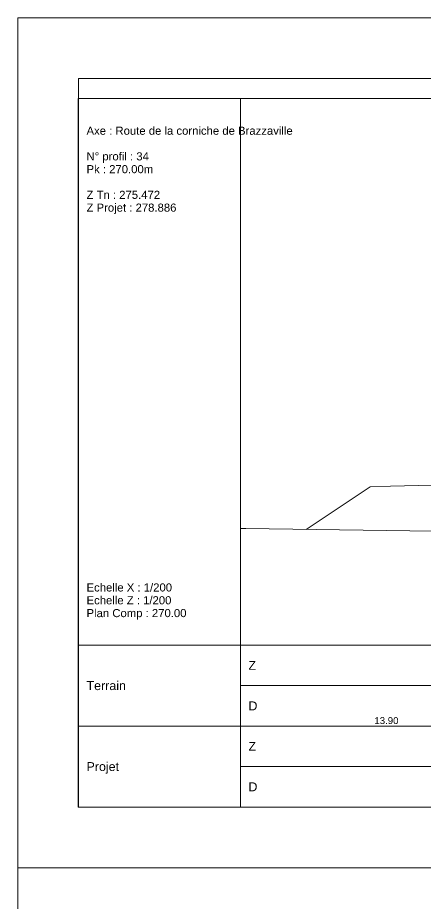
# Model space of a CAD drawing. Extents: x 0 to 74, y -372 to 1003.
# Drawn here: x 0 to 20.14, y 959.42 to 1003.17 of the extents above; entities that cross this region are included whole.
import ezdxf
from ezdxf.enums import TextEntityAlignment as Align

# ---------------------------------------------------------------- set-up
doc = ezdxf.new("R2010")
doc.units = 0
doc.header["$LTSCALE"] = 2
doc.layers.get('0').update_dxf_attribs({"lineweight": 0})
for name, color, linetype, lineweight in [('Route - Profils type - Content session name', 7, 'Continuous', 0), ('Route - Route de la corniche de Brazzaville - PT - Cadre_P34', 7, 'Continuous', 0), ('Route - Route de la corniche de Brazzaville - PT - Terrain_P34', 5, 'Continuous', 0)]:
    doc.layers.add(name, color=color, linetype=linetype, lineweight=lineweight)
doc.styles.add('CoteHor', font='arial.ttf', dxfattribs={"height": 0.0022})
doc.styles.add('CoteHorA', font='arial.ttf', dxfattribs={"height": 0.0022})
doc.styles.add('CoteTitre', font='arial.ttf', dxfattribs={"height": 0.0017})
doc.styles.add('ProfilCartouche', font='arial.ttf', dxfattribs={"height": 0.002})

msp = doc.modelspace()

# ---------------------------------------------------------------- linework, layer by layer
at = {"flags": 128}
for points in [[(0, 961.17), (0, 1003.17), (59.4, 1003.17), (59.4, 961.17)], [(3, 964.17), (3, 1000.17), (56.4, 1000.17), (56.4, 964.17)], [(0, 919.17), (0, 961.17), (59.4, 961.17), (59.4, 919.17)]]:
    msp.add_lwpolyline(points, close=True, dxfattribs=at)
at = {"layer": 'Route - Profils type - Content session name', "color": 251, "linetype": 'Continuous', "flags": 128}
msp.add_lwpolyline([(14.244, 977.882), (17.413, 979.995), (18.413, 980.02), (21.913, 980.109), (21.919, 980.111)], dxfattribs=at)
at = {"layer": 'Route - Route de la corniche de Brazzaville - PT - Cadre_P34', "color": 7, "linetype": 'Continuous'}
for p, q in [((11, 999.17), (11, 964.17)), ((56.4, 972.17), (3, 972.17)), ((56.4, 970.17), (11, 970.17)), ((56.4, 968.17), (3, 968.17)), ((56.4, 968.17), (3, 968.17)), ((56.4, 968.17), (3, 968.17)), ((56.4, 968.17), (3, 968.17)), ((56.4, 968.17), (3, 968.17)), ((56.4, 968.17), (3, 968.17)), ((56.4, 968.17), (3, 968.17)), ((56.4, 966.17), (11, 966.17)), ((56.4, 964.17), (3, 964.17)), ((56.4, 964.17), (3, 964.17)), ((56.4, 964.17), (3, 964.17)), ((56.4, 964.17), (3, 964.17)), ((56.4, 964.17), (3, 964.17)), ((56.4, 964.17), (3, 964.17))]:
    msp.add_line(p, q, dxfattribs=at)
at = {"layer": 'Route - Route de la corniche de Brazzaville - PT - Cadre_P34', "flags": 128}
msp.add_lwpolyline([(2.99, 964.16), (2.99, 999.18), (56.41, 999.18), (56.41, 964.16)], close=True, dxfattribs=at)
at = {"layer": 'Route - Route de la corniche de Brazzaville - PT - Terrain_P34', "color": 114, "linetype": 'Continuous', "flags": 128}
msp.add_lwpolyline([(11, 977.932), (11.268, 977.939), (25.166, 977.741), (26.482, 977.765), (27.072, 977.834), (28.129, 977.946), (29.676, 977.863), (30.859, 977.642), (33.869, 977.08), (35.521, 976.79), (37.413, 976.917), (40.499, 976.673), (41.306, 976.655), (41.735, 976.657), (42.852, 976.764), (42.989, 976.737), (43.698, 976.811), (51.395, 976.349), (52.023, 976.321), (52.156, 976.315), (56.4, 976.378)], dxfattribs=at)
msp.add_lwpolyline([(11, 977.932), (11.268, 977.939), (25.166, 977.741), (26.482, 977.765), (27.072, 977.834), (28.129, 977.946), (29.676, 977.863), (30.859, 977.642), (33.869, 977.08), (35.521, 976.79), (37.413, 976.917), (40.499, 976.673), (41.306, 976.655), (41.735, 976.657), (42.852, 976.764), (42.989, 976.737), (43.698, 976.811), (51.395, 976.349), (52.023, 976.321), (52.156, 976.315), (56.4, 976.378)], dxfattribs=at)

# ---------------------------------------------------------------- texts
at = {"style": 'ProfilCartouche'}
for s, p in [('Axe : Route de la corniche de Brazzaville', (3.4, 997.587)), ('N° profil : 34', (3.4, 996.32)), ('Pk : 270.00m', (3.4, 995.687)), ('Z Tn : 275.472', (3.4, 994.42)), ('Z Projet : 278.886', (3.4, 993.787)), ('Echelle X : 1/200', (3.4, 975.02)), ('Echelle Z : 1/200', (3.4, 974.387)), ('Plan Comp : 270.00', (3.4, 973.753))]:
    msp.add_text(s, height=0.4, dxfattribs=at).set_placement(p, align=Align.MIDDLE_LEFT)
at = {"layer": 'Route - Route de la corniche de Brazzaville - PT - Cadre_P34', "color": 114, "style": 'CoteHor'}
for s, p in [('Z', (11.4, 971.17)), ('Terrain', (3.4, 970.17)), ('D', (11.4, 969.17))]:
    msp.add_text(s, height=0.44, dxfattribs=at).set_placement(p, align=Align.MIDDLE_LEFT)
at = {"layer": 'Route - Route de la corniche de Brazzaville - PT - Cadre_P34', "color": 114, "style": 'CoteTitre'}
msp.add_text('13.90', height=0.34, dxfattribs=at).set_placement((18.217, 968.17), align=Align.BOTTOM_CENTER)
at = {"layer": 'Route - Route de la corniche de Brazzaville - PT - Cadre_P34', "color": 7, "style": 'CoteHorA'}
for s, p in [('Z', (11.4, 967.17)), ('Projet', (3.4, 966.17)), ('D', (11.4, 965.17))]:
    msp.add_text(s, height=0.44, dxfattribs=at).set_placement(p, align=Align.MIDDLE_LEFT)

doc.saveas('drawing.dxf')
